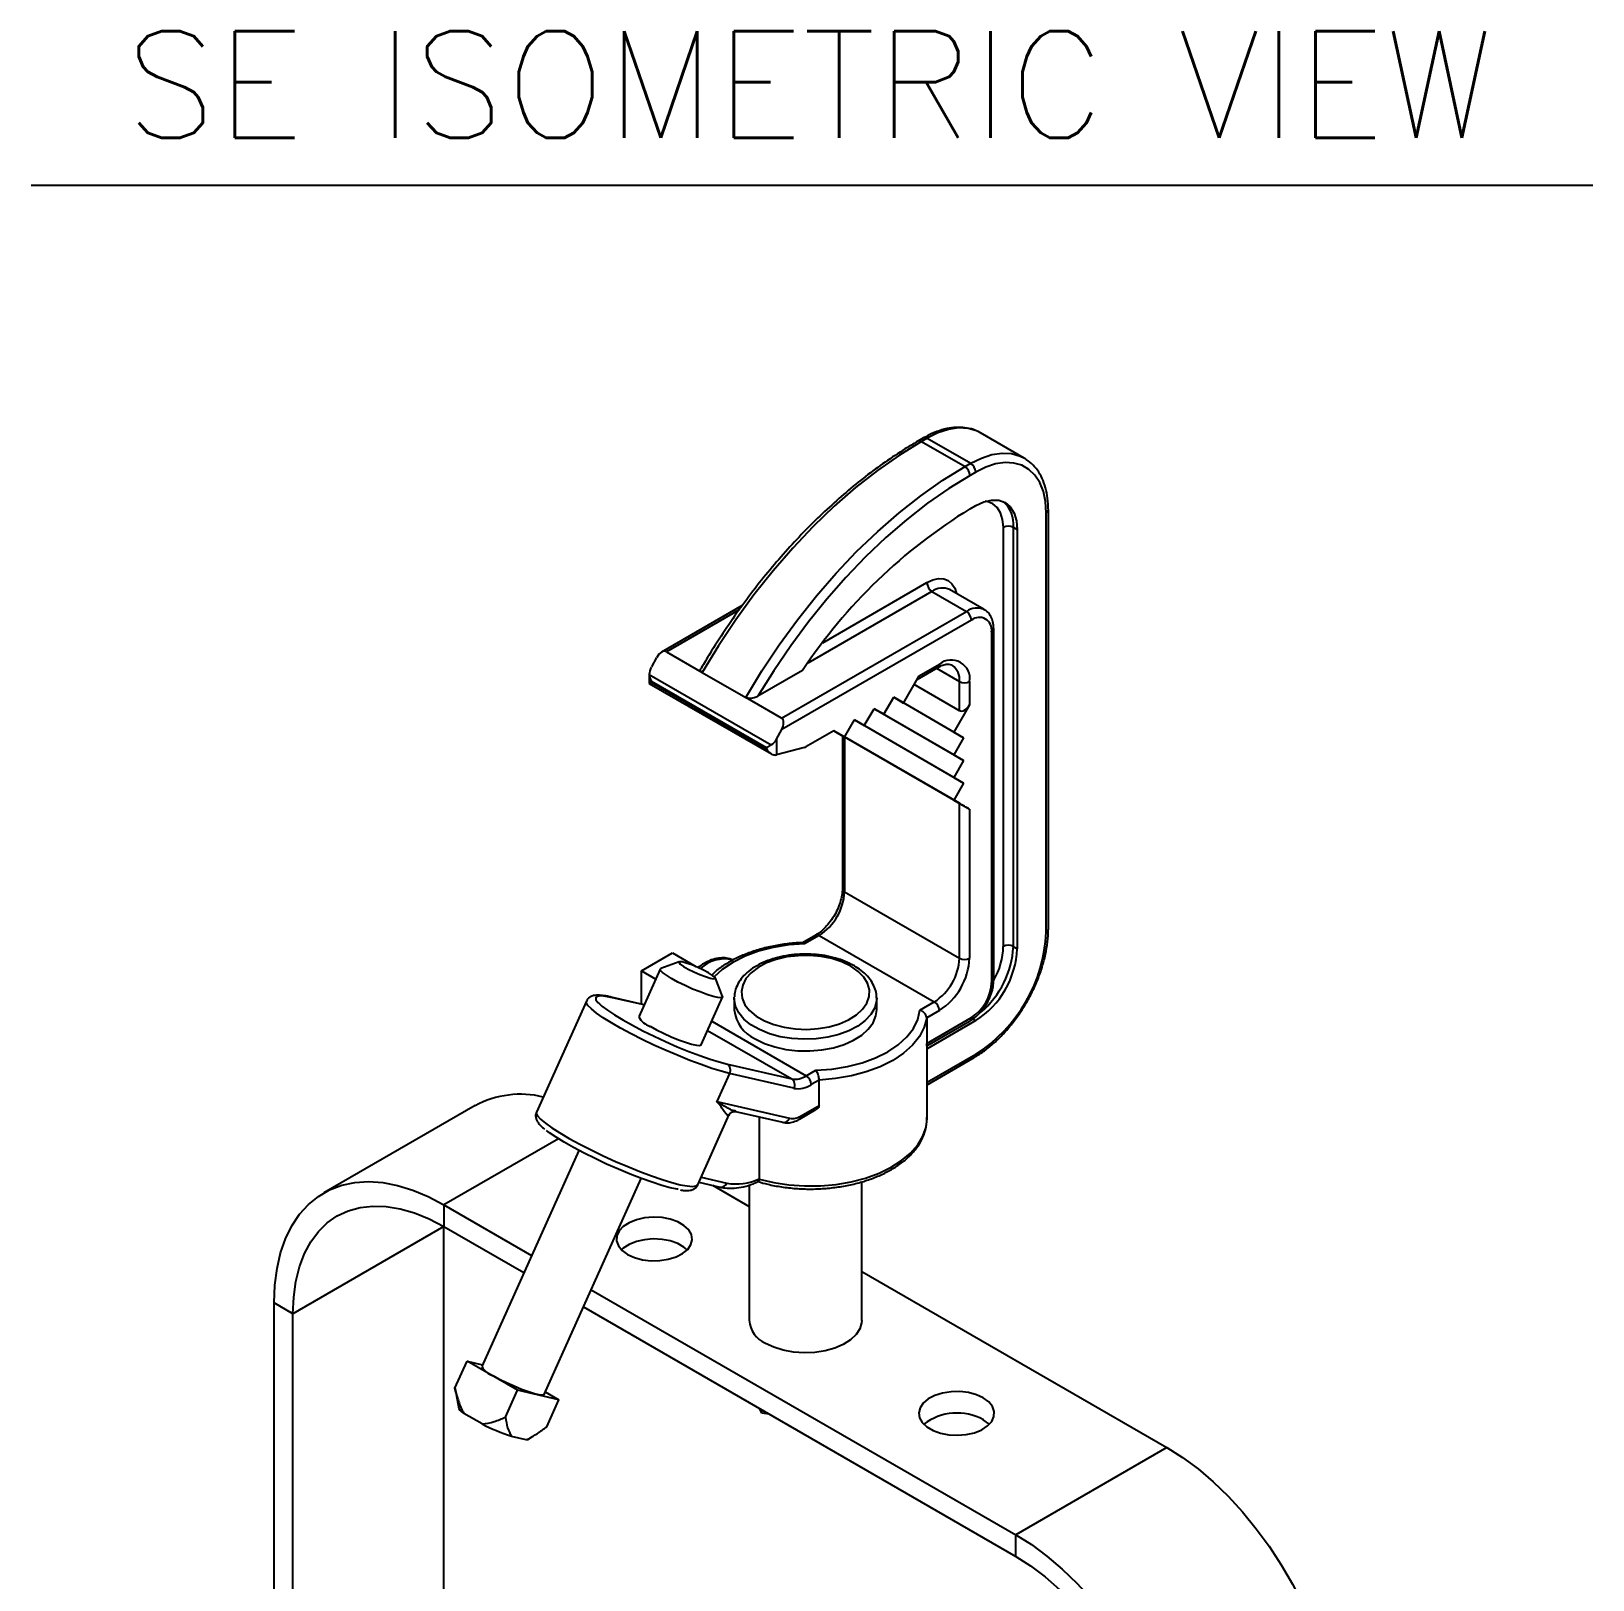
# Model space of a CAD drawing. Extents: x 9.3 to 87.2, y 1.1 to 68.8.
# Drawn here: x 55.63 to 66.59, y 57.94 to 68.82 of the extents above; entities that cross this region are included whole.
import ezdxf
from ezdxf.enums import TextEntityAlignment as Align

# ---------------------------------------------------------------- set-up
doc = ezdxf.new("R2010")
doc.units = 0
doc.header["$MEASUREMENT"] = 0
doc.layers.add('OBJECT', color=7, linetype='CONTINUOUS')
doc.styles.get("Standard").update_dxf_attribs({"font": 'SIMPLEX'})

msp = doc.modelspace()

# ---------------------------------------------------------------- linework, layer by layer
at = {"layer": 'OBJECT', "color": 1}
msp.add_line((55.627, 67.734), (66.59, 67.734), dxfattribs=at)
at = {"layer": 'OBJECT'}
for p, q in [((62.598, 65.819), (62.292, 65.995)), ((61.892, 65.96), (61.852, 65.937)), ((61.917, 65.958), (61.877, 65.935)), ((61.877, 65.935), (62.183, 65.759)), ((61.917, 65.958), (62.223, 65.782)), ((62.183, 65.759), (62.223, 65.782)), ((62.258, 65.72), (62.218, 65.697)), ((62.218, 65.462), (62.258, 65.485)), ((62.768, 62.511), (62.768, 65.455)), ((62.753, 62.491), (62.753, 65.435)), ((62.452, 62.389), (62.452, 65.333)), ((62.522, 65.333), (62.549, 65.317)), ((62.522, 65.333), (62.522, 62.389)), ((62.549, 65.317), (62.549, 62.373)), ((61.184, 64.521), (61.915, 64.944)), ((61.95, 64.882), (61.079, 64.379)), ((61.95, 64.882), (62.193, 64.742)), ((62.318, 64.755), (62.075, 64.895)), ((60.619, 64.783), (60.052, 64.456)), ((60.598, 64.754), (60.087, 64.459)), ((60.894, 63.993), (62.193, 64.742)), ((62.228, 64.681), (60.897, 63.912)), ((62.37, 62.136), (62.37, 64.599)), ((62.384, 62.156), (62.384, 64.62)), ((60.018, 64.419), (59.981, 64.352)), ((60.087, 64.459), (60.338, 64.314)), ((61.861, 64.29), (62.003, 64.372)), ((59.966, 64.301), (59.966, 64.236)), ((59.966, 64.299), (60.822, 63.805)), ((60.789, 63.785), (59.981, 64.251)), ((59.981, 64.251), (59.981, 64.244)), ((59.981, 64.244), (60.789, 63.778)), ((60.338, 64.314), (60.643, 64.138)), ((61.042, 64.327), (60.729, 64.146)), ((61.751, 64.099), (61.861, 64.29)), ((61.847, 64.265), (61.992, 64.349)), ((61.982, 64.343), (62.144, 64.249)), ((62.144, 64.045), (62.144, 64.249)), ((62.215, 64.249), (62.215, 64.086)), ((59.966, 64.236), (60.824, 63.741)), ((60.894, 63.993), (60.643, 64.138)), ((61.613, 64.02), (61.682, 64.139)), ((61.682, 64.139), (61.751, 64.099)), ((61.751, 64.099), (61.682, 64.139)), ((62.105, 63.895), (61.682, 64.139)), ((62.173, 63.855), (61.682, 64.139)), ((62.144, 64.045), (61.826, 64.229)), ((61.475, 63.94), (61.544, 64.059)), ((61.544, 64.059), (61.613, 64.02)), ((61.613, 64.02), (61.544, 64.059)), ((62.105, 63.736), (61.544, 64.059)), ((62.173, 63.696), (61.544, 64.059)), ((62.215, 64.086), (62.105, 63.895)), ((60.859, 63.845), (60.897, 63.912)), ((61.337, 63.86), (61.406, 63.98)), ((61.406, 63.98), (61.475, 63.94)), ((61.475, 63.94), (61.406, 63.98)), ((62.105, 63.577), (61.406, 63.98)), ((62.173, 63.537), (61.406, 63.98)), ((60.859, 63.845), (60.859, 63.736)), ((61.262, 63.904), (61.066, 63.791)), ((61.262, 63.904), (61.337, 63.86)), ((61.337, 63.86), (61.262, 63.904)), ((62.105, 63.417), (61.262, 63.904)), ((61.322, 63.869), (61.262, 63.904)), ((61.322, 63.869), (61.322, 62.794)), ((62.144, 63.395), (61.337, 63.861)), ((61.337, 63.861), (61.337, 62.773)), ((62.105, 63.895), (62.173, 63.855)), ((62.173, 63.855), (62.105, 63.736)), ((60.789, 63.778), (60.789, 63.785)), ((61.057, 63.787), (60.859, 63.736)), ((62.105, 63.736), (62.173, 63.696)), ((62.173, 63.696), (62.105, 63.577)), ((62.105, 63.577), (62.173, 63.537)), ((62.173, 63.537), (62.105, 63.417)), ((62.105, 63.417), (62.215, 63.354)), ((62.144, 62.307), (62.144, 63.395)), ((62.215, 63.354), (62.215, 62.307)), ((61.337, 62.773), (62.144, 62.307)), ((61.135, 62.469), (61.042, 62.416)), ((61.16, 62.467), (61.057, 62.408)), ((61.16, 62.467), (61.967, 62.001)), ((62.522, 62.389), (62.549, 62.373)), ((59.912, 62.218), (60.129, 62.344)), ((60.177, 62.282), (60.047, 62.234)), ((60.129, 62.344), (60.292, 62.25)), ((60.043, 62.23), (59.892, 61.895)), ((59.912, 62.218), (60.012, 62.161)), ((59.912, 61.984), (59.912, 62.218)), ((60.291, 62.249), (60.292, 62.25)), ((60.292, 62.25), (60.292, 62.249)), ((60.48, 62.039), (60.43, 62.168)), ((59.525, 62.006), (59.174, 61.226)), ((59.93, 61.98), (59.699, 62.034)), ((59.93, 61.979), (59.708, 62.03)), ((60.33, 61.699), (60.481, 62.034)), ((60.563, 62.026), (60.563, 62.034)), ((60.563, 62.026), (60.563, 61.945)), ((61.563, 61.945), (61.563, 62.026)), ((61.865, 61.942), (61.967, 62.001)), ((62.003, 61.94), (61.914, 61.888)), ((60.405, 61.864), (61.067, 61.481)), ((61.914, 61.709), (62.228, 61.891)), ((61.914, 61.888), (61.914, 61.709)), ((61.915, 61.693), (62.218, 61.868)), ((62.258, 61.869), (61.916, 61.671)), ((62.237, 61.881), (62.258, 61.869)), ((60.376, 61.8), (60.966, 61.46)), ((61.916, 61.181), (61.916, 61.694)), ((61.916, 61.436), (62.258, 61.634)), ((61.916, 61.419), (62.248, 61.611)), ((60.515, 61.564), (60.966, 61.46)), ((61.067, 61.481), (61.136, 61.521)), ((60.53, 61.498), (60.441, 61.301)), ((60.981, 61.394), (60.53, 61.498)), ((61.158, 61.452), (61.103, 61.42)), ((61.158, 61.273), (61.158, 61.452)), ((60.441, 61.301), (60.951, 61.183)), ((58.743, 61.272), (57.682, 60.659)), ((60.307, 60.717), (60.528, 61.209)), ((60.538, 61.222), (60.539, 61.223)), ((60.572, 61.231), (60.904, 61.155)), ((60.737, 61.193), (60.737, 60.76)), ((61.021, 61.177), (61.136, 61.244)), ((61.032, 61.2), (61.158, 61.273)), ((59.329, 61.04), (58.525, 60.576)), ((59.471, 60.958), (58.79, 59.441)), ((59.228, 59.244), (59.909, 60.761)), ((60.315, 60.735), (60.464, 60.7)), ((60.331, 60.77), (60.511, 60.728)), ((60.737, 60.76), (60.737, 60.756)), ((61.458, 59.764), (61.458, 60.737)), ((60.41, 60.713), (60.668, 60.564)), ((60.668, 60.715), (60.668, 59.764)), ((58.525, 60.576), (59.14, 60.221)), ((58.525, 60.576), (58.525, 60.423)), ((58.525, 60.423), (57.465, 59.811)), ((58.525, 60.423), (59.086, 60.1)), ((58.525, 56.428), (58.525, 60.423)), ((61.458, 60.108), (63.6, 58.871)), ((59.558, 59.98), (62.539, 58.259)), ((57.465, 59.811), (57.333, 59.887)), ((57.333, 55.755), (57.333, 59.887)), ((59.504, 59.859), (62.539, 58.106)), ((57.465, 55.829), (57.465, 59.811)), ((58.602, 59.289), (58.687, 59.478)), ((59.041, 59.274), (58.687, 59.478)), ((58.687, 59.478), (58.796, 59.453)), ((58.609, 59.257), (58.602, 59.289)), ((58.608, 59.259), (58.63, 59.145)), ((58.956, 59.085), (59.041, 59.274)), ((59.331, 59.207), (59.041, 59.274)), ((59.236, 59.262), (59.331, 59.207)), ((59.246, 59.018), (59.331, 59.207)), ((58.792, 59.037), (58.665, 59.11)), ((60.756, 59.114), (60.743, 59.143)), ((60.756, 59.114), (60.756, 59.135)), ((60.807, 59.106), (60.756, 59.114)), ((59.102, 58.926), (58.998, 58.95)), ((59.113, 58.928), (59.146, 58.948)), ((63.6, 58.871), (62.539, 58.259)), ((62.539, 58.106), (62.539, 58.259))]:
    msp.add_line(p, q, dxfattribs=at)
at = {"layer": 'OBJECT', "flags": 128}
for points in [[(62.292, 65.995), (62.264, 66.009), (62.204, 66.026), (62.137, 66.03), (62.067, 66.019), (61.993, 65.995), (61.917, 65.958)], [(61.877, 65.935), (61.722, 65.839), (61.568, 65.731), (61.415, 65.611), (61.264, 65.48), (61.117, 65.339), (60.973, 65.187), (60.835, 65.027), (60.701, 64.859), (60.573, 64.683), (60.452, 64.501), (60.338, 64.314)], [(62.223, 65.782), (62.298, 65.819), (62.372, 65.843), (62.443, 65.854), (62.509, 65.85), (62.57, 65.833), (62.6, 65.817)], [(62.753, 65.435), (62.748, 65.513), (62.733, 65.584), (62.708, 65.646), (62.674, 65.698), (62.632, 65.739), (62.582, 65.768), (62.526, 65.784), (62.464, 65.787), (62.397, 65.778), (62.328, 65.755), (62.258, 65.72)], [(60.643, 64.138), (60.757, 64.325), (60.879, 64.507), (61.006, 64.683), (61.14, 64.851), (61.279, 65.011), (61.422, 65.162), (61.57, 65.304), (61.72, 65.435), (61.873, 65.554), (62.027, 65.663), (62.183, 65.759)], [(62.218, 65.697), (62.069, 65.605), (61.92, 65.501), (61.773, 65.386), (61.628, 65.261), (61.485, 65.126), (61.347, 64.981), (61.212, 64.828), (61.083, 64.668), (60.959, 64.5), (60.841, 64.326), (60.729, 64.146)], [(62.258, 65.485), (62.315, 65.512), (62.369, 65.524), (62.42, 65.522), (62.464, 65.506), (62.5, 65.476), (62.527, 65.433), (62.544, 65.379), (62.549, 65.317)], [(62.452, 65.333), (62.447, 65.387), (62.432, 65.434), (62.409, 65.472), (62.377, 65.498), (62.338, 65.513), (62.324, 65.515)], [(61.915, 64.944), (61.956, 64.963), (61.996, 64.972), (62.033, 64.97), (62.065, 64.958), (62.091, 64.936), (62.111, 64.905), (62.123, 64.867)], [(61.057, 62.408), (60.945, 62.4), (60.837, 62.382), (60.734, 62.356), (60.639, 62.321), (60.553, 62.278), (60.479, 62.229), (60.422, 62.177)], [(60.383, 62.204), (60.347, 62.223), (60.306, 62.243), (60.264, 62.26), (60.226, 62.273), (60.197, 62.281), (60.179, 62.282), (60.175, 62.277), (60.184, 62.266), (60.206, 62.25), (60.239, 62.231), (60.278, 62.212), (60.32, 62.193), (60.36, 62.178), (60.394, 62.167), (60.418, 62.162), (60.43, 62.164), (60.427, 62.172), (60.411, 62.186), (60.383, 62.204)], [(61.381, 62.251), (61.319, 62.281), (61.249, 62.304), (61.173, 62.319), (61.093, 62.326), (61.012, 62.325), (60.933, 62.316), (60.858, 62.299), (60.79, 62.274), (60.73, 62.242), (60.682, 62.205), (60.645, 62.164), (60.622, 62.119), (60.613, 62.073), (60.618, 62.026), (60.638, 61.981), (60.671, 61.939), (60.717, 61.901), (60.774, 61.868), (60.841, 61.841), (60.914, 61.822), (60.992, 61.811), (61.073, 61.807), (61.153, 61.813), (61.23, 61.826), (61.302, 61.847), (61.366, 61.875), (61.421, 61.91), (61.464, 61.949), (61.494, 61.992), (61.51, 62.038), (61.512, 62.085), (61.499, 62.131), (61.472, 62.175), (61.432, 62.215), (61.381, 62.251)], [(60.48, 62.039), (60.48, 62.033), (60.47, 62.029), (60.447, 62.031), (60.414, 62.039), (60.371, 62.052), (60.323, 62.07), (60.27, 62.091), (60.218, 62.115), (60.167, 62.14), (60.123, 62.164), (60.086, 62.187), (60.06, 62.206), (60.045, 62.221), (60.043, 62.231), (60.047, 62.234)], [(60.53, 61.498), (60.472, 61.514), (60.405, 61.534), (60.331, 61.56), (60.251, 61.589), (60.168, 61.623), (60.084, 61.659), (59.999, 61.697), (59.917, 61.737), (59.838, 61.777), (59.765, 61.816), (59.7, 61.854), (59.643, 61.889), (59.596, 61.922), (59.56, 61.951), (59.536, 61.975), (59.525, 61.994), (59.525, 62.006)], [(59.708, 62.03), (59.661, 62.039), (59.625, 62.042), (59.601, 62.039), (59.59, 62.031), (59.592, 62.016), (59.606, 61.996), (59.616, 61.986)], [(59.616, 61.986), (59.633, 61.971), (59.672, 61.942), (59.722, 61.909), (59.781, 61.874), (59.848, 61.836), (59.922, 61.798), (60, 61.759), (60.081, 61.722), (60.163, 61.686), (60.244, 61.653), (60.321, 61.624), (60.393, 61.599), (60.458, 61.579), (60.515, 61.564)], [(59.699, 62.034), (59.7, 62.033), (59.708, 62.03)], [(61.563, 62.028), (61.562, 62.008), (61.549, 61.959), (61.522, 61.913), (61.483, 61.87), (61.431, 61.831), (61.368, 61.798), (61.297, 61.771), (61.219, 61.752), (61.137, 61.741), (61.052, 61.738), (60.968, 61.743), (60.886, 61.756), (60.81, 61.777), (60.74, 61.806), (60.68, 61.84), (60.631, 61.88), (60.595, 61.924), (60.572, 61.971), (60.563, 62.02), (60.563, 62.026)], [(60.709, 61.741), (60.774, 61.709), (60.847, 61.684), (60.926, 61.667), (61.01, 61.658), (61.094, 61.657), (61.178, 61.664), (61.259, 61.679), (61.334, 61.702), (61.401, 61.732), (61.458, 61.768), (61.504, 61.809), (61.537, 61.854), (61.557, 61.902), (61.563, 61.945)], [(61.136, 61.521), (61.248, 61.529), (61.357, 61.547), (61.46, 61.573), (61.555, 61.608), (61.641, 61.651), (61.714, 61.7), (61.775, 61.755), (61.821, 61.814), (61.851, 61.877), (61.865, 61.942)], [(59.972, 61.829), (60.017, 61.805), (60.067, 61.78), (60.12, 61.756), (60.172, 61.735), (60.221, 61.717), (60.263, 61.704), (60.297, 61.696), (60.319, 61.694), (60.33, 61.698), (60.33, 61.699)], [(61.914, 61.888), (61.897, 61.822), (61.864, 61.757), (61.815, 61.696), (61.752, 61.64), (61.676, 61.589), (61.588, 61.545), (61.49, 61.509), (61.385, 61.481), (61.273, 61.462), (61.158, 61.452)], [(62.228, 61.891), (62.228, 61.883), (62.226, 61.877), (62.222, 61.872), (62.218, 61.868), (62.218, 61.868)], [(59.174, 61.226), (59.173, 61.219), (59.181, 61.2), (59.203, 61.177), (59.237, 61.148), (59.282, 61.116), (59.339, 61.08), (59.405, 61.041), (59.478, 61.001), (59.558, 60.961), (59.642, 60.92), (59.728, 60.881), (59.815, 60.844), (59.899, 60.81), (59.981, 60.779), (60.056, 60.753), (60.124, 60.733), (60.183, 60.717), (60.232, 60.708), (60.27, 60.705), (60.295, 60.708), (60.307, 60.717), (60.307, 60.717)], [(60.528, 61.209), (60.528, 61.209), (60.524, 61.204)], [(60.737, 60.756), (60.84, 60.732), (60.947, 60.716), (61.057, 60.708), (61.168, 60.71), (61.278, 60.719), (61.384, 60.738), (61.485, 60.764), (61.579, 60.798), (61.664, 60.839), (61.738, 60.887), (61.801, 60.939), (61.851, 60.997), (61.887, 61.057), (61.909, 61.12), (61.916, 61.181)], [(60.168, 60.685), (60.163, 60.686), (60.113, 60.696), (60.054, 60.712), (59.986, 60.734), (59.912, 60.76), (59.832, 60.791), (59.75, 60.825), (59.667, 60.862), (59.586, 60.9), (59.508, 60.939), (59.435, 60.978), (59.369, 61.015), (59.313, 61.05), (59.266, 61.082), (59.245, 61.098)], [(57.333, 59.887), (57.338, 60.011), (57.353, 60.128), (57.378, 60.238), (57.413, 60.338), (57.458, 60.429), (57.511, 60.509), (57.574, 60.578), (57.644, 60.635), (57.722, 60.68), (57.807, 60.713), (57.898, 60.732), (57.994, 60.739), (58.095, 60.732), (58.199, 60.712), (58.306, 60.679), (58.415, 60.634), (58.525, 60.576)], [(57.465, 59.811), (57.47, 59.928), (57.485, 60.038), (57.511, 60.14), (57.546, 60.233), (57.59, 60.316), (57.644, 60.388), (57.706, 60.449), (57.775, 60.498), (57.853, 60.534), (57.936, 60.557), (58.026, 60.567), (58.12, 60.564), (58.218, 60.548), (58.319, 60.519), (58.422, 60.477), (58.525, 60.423)], [(59.814, 60.228), (59.863, 60.205), (59.918, 60.19), (59.979, 60.183), (60.04, 60.184), (60.1, 60.194), (60.154, 60.21), (60.2, 60.234), (60.236, 60.263), (60.258, 60.296), (60.267, 60.331), (60.262, 60.367), (60.243, 60.401), (60.21, 60.431), (60.167, 60.456), (60.114, 60.475), (60.056, 60.486), (59.994, 60.489), (59.933, 60.484), (59.876, 60.471), (59.825, 60.45), (59.784, 60.424), (59.755, 60.393), (59.739, 60.358), (59.737, 60.323), (59.75, 60.288), (59.776, 60.255), (59.814, 60.228)], [(60.232, 60.26), (60.21, 60.278), (60.167, 60.303), (60.114, 60.322), (60.056, 60.333), (59.994, 60.336), (59.933, 60.331), (59.876, 60.318), (59.825, 60.298), (59.784, 60.271), (59.772, 60.26)], [(61.458, 59.764), (61.457, 59.748), (61.444, 59.705), (61.418, 59.665), (61.379, 59.628), (61.328, 59.596), (61.268, 59.57), (61.201, 59.551), (61.128, 59.54), (61.053, 59.537), (60.979, 59.542), (60.907, 59.555), (60.841, 59.576), (60.783, 59.603)], [(59.228, 59.244), (59.228, 59.244), (59.217, 59.24), (59.194, 59.242), (59.161, 59.249), (59.118, 59.262), (59.07, 59.28), (59.017, 59.302), (58.965, 59.326), (58.915, 59.35), (58.87, 59.375)], [(62.311, 59.22), (62.263, 59.242), (62.207, 59.257), (62.146, 59.264), (62.085, 59.263), (62.025, 59.254), (61.971, 59.237), (61.925, 59.213), (61.89, 59.184), (61.867, 59.151), (61.858, 59.116), (61.863, 59.08), (61.883, 59.047), (61.915, 59.016), (61.959, 58.991), (62.011, 58.972), (62.07, 58.961), (62.131, 58.958), (62.192, 58.963), (62.249, 58.976), (62.3, 58.997), (62.341, 59.023), (62.37, 59.055), (62.386, 59.089), (62.388, 59.125), (62.375, 59.16), (62.349, 59.192), (62.311, 59.22)], [(62.353, 59.035), (62.349, 59.039), (62.311, 59.067)], [(59.102, 58.926), (59.11, 58.927), (59.113, 58.928)], [(63.6, 58.871), (63.71, 58.802), (63.819, 58.721), (63.926, 58.63), (64.031, 58.53), (64.131, 58.42), (64.228, 58.302), (64.319, 58.178), (64.403, 58.048), (64.481, 57.913), (64.552, 57.774), (64.614, 57.633), (64.668, 57.491), (64.706, 57.369)], [(62.539, 58.259), (62.649, 58.19), (62.758, 58.109), (62.865, 58.018), (62.97, 57.917), (63.071, 57.808), (63.167, 57.69), (63.258, 57.566), (63.343, 57.436), (63.421, 57.301), (63.491, 57.162), (63.553, 57.021), (63.607, 56.879), (63.646, 56.757)], [(62.539, 58.106), (62.643, 58.04), (62.746, 57.963), (62.847, 57.876), (62.945, 57.779), (63.039, 57.673), (63.128, 57.56), (63.212, 57.44), (63.289, 57.315), (63.359, 57.185), (63.421, 57.053), (63.474, 56.919), (63.519, 56.785), (63.543, 56.697)]]:
    msp.add_lwpolyline(points, dxfattribs=at)
at = {"layer": 'OBJECT'}
for centre, radius, start, end in [((61.862, 65.914), 0.0252, 54.3833, 114.2904), ((61.902, 65.938), 0.0251, 54.3804, 114.3095), ((62.181, 65.717), 0.0768, 2.6052, 57.3948), ((62.141, 65.694), 0.0768, 2.6052, 57.3948), ((64.183, 62.251), 3.765, 121.4644, 146.5293), ((62.31, 65.352), 0.214, 354.8659, 48.9021), ((62.743, 65.458), 0.0251, 294.3763, 354.2883), ((62.487, 65.264), 0.0769, 62.6098, 117.3901), ((61.992, 64.947), 0.0768, 182.6055, 237.3947), ((62.024, 64.78), 0.126, 65.6924, 125.6178), ((62.266, 64.64), 0.126, 66.0985, 125.5824), ((62.151, 64.678), 0.0768, 2.6065, 57.3936), ((62.283, 64.613), 0.0873, 350.7862, 129.2028), ((62.36, 64.621), 0.024, 292.7418, 355.9538), ((61.98, 64.369), 0.0231, 302.6445, 8.6666), ((62.086, 64.27), 0.131, 350.7861, 129.203), ((62.019, 64.262), 0.126, 354.3919, 54.1623), ((62.179, 64.318), 0.0769, 242.6098, 297.3901), ((61.047, 63.823), 0.038, 285.0681, 300.5404), ((60.953, 62.791), 0.384, 302.6055, 357.3946), ((61.347, 62.796), 0.0251, 185.6954, 245.6248), ((61.682, 62.537), 1.072, 302.4873, 357.5127), ((62.743, 62.514), 0.0251, 294.3749, 354.3044), ((61.145, 62.45), 0.0225, 50.3896, 118.316), ((61.877, 62.422), 0.646, 310.1677, 357.0363), ((61.935, 62.406), 0.517, 330.7363, 358.1148), ((62.487, 62.321), 0.0769, 62.6098, 117.3901), ((60.495, 62.054), 0.248, 77.4942, 133.3684), ((61.76, 62.324), 0.384, 302.6055, 357.3946), ((61.754, 62.328), 0.461, 302.6055, 357.3946), ((62.179, 62.375), 0.0769, 242.6098, 297.3901), ((61.917, 62.402), 0.633, 302.6055, 357.3945), ((62.063, 62.15), 0.307, 302.6055, 357.3946), ((62.359, 62.159), 0.0251, 294.3763, 354.304), ((60.814, 61.97), 0.252, 185.7958, 245.5243), ((61.926, 61.936), 0.0768, 2.6057, 57.3945), ((60.019, 61.967), 0.146, 209.5333, 251.2103), ((62.233, 61.631), 0.0252, 305.7096, 5.6188), ((60.485, 61.522), 0.0515, 332.1987, 53.703), ((60.989, 61.601), 0.143, 260.7681, 303.3009), ((60.936, 61.418), 0.0515, 332.1999, 53.7013), ((61.009, 61.563), 0.172, 260.7685, 303.3012), ((61.026, 61.417), 0.0768, 2.6057, 57.3945), ((59.062, 60.678), 0.674, 76.2439, 118.2479), ((60.569, 61.184), 0.0488, 129.618, 155.8394), ((60.91, 61.198), 0.0437, 262.6037, 339.9189), ((60.969, 61.296), 0.114, 260.7678, 303.3015), ((61.007, 61.198), 0.0252, 305.7065, 5.6188), ((60.577, 61.085), 0.363, 259.4926, 296.1921), ((60.47, 60.743), 0.0437, 262.6053, 339.9181), ((60.857, 59.779), 0.19, 184.2515, 247.0687), ((58.917, 59.513), 0.146, 209.5321, 251.2112), ((58.702, 59.182), 0.0804, 207.0487, 242.3058), ((62.127, 58.73), 0.384, 61.2819, 127.4831), ((59.555, 60.56), 1.703, 243.3874, 250.903)]:
    msp.add_arc(centre, radius, start, end, dxfattribs=at)
for centre, major_axis, ratio, start_param, end_param in [((60.054, 64.399), (0.0326, 0.0603), 0.595383, 6.266291, 7.837087), ((60.016, 64.331), (0.0348, 0.0642), 0.558702, 1.555919, 2.373106), ((60.016, 64.272), (-0.0354, 0.0612), 0.577335, 0.817147, 1.570756), ((60.016, 64.265), (0.05, 0.0289), 0.00007, 2.356154, 3.141633), ((62.179, 64.107), (0.0354, 0.0612), 0.577335, 3.141633, 4.71243), ((60.861, 63.933), (0.0326, 0.0603), 0.595383, 4.695495, 6.266291), ((60.824, 63.806), (0.05, 0.0289), 0.00007, 1.602545, 2.356154), ((60.824, 63.865), (0.0348, 0.0642), 0.558702, 3.880325, 4.697512), ((61.372, 63.84), (0.05, -0.0289), 0.00007, 2.356235, 3.141633), ((60.824, 63.799), (-0.0354, 0.0612), 0.577335, 1.570756, 2.871515), ((60.824, 63.756), (0.0498, -0.0096), 0.40502, 5.305495, 5.575531), ((62.179, 63.374), (0.05, -0.0289), 0.00007, 0.785439, 2.356235)]:
    msp.add_ellipse(centre, major_axis=major_axis, ratio=ratio, start_param=start_param, end_param=end_param, dxfattribs=at)
for points, knots in [([(62.288, 65.996), (62.282, 66), (62.259, 66.014), (62.213, 66.028), (62.152, 66.036), (62.088, 66.033), (62.02, 66.018), (61.954, 65.994), (61.912, 65.971), (61.892, 65.96)], [0, 0, 0, 0, 0.058518, 0.215686, 0.373147, 0.532784, 0.695403, 0.860601, 1, 1, 1, 1]), ([(61.852, 65.937), (61.828, 65.923), (61.757, 65.881), (61.639, 65.804), (61.501, 65.704), (61.364, 65.594), (61.23, 65.475), (61.098, 65.349), (60.969, 65.214), (60.844, 65.072), (60.723, 64.924), (60.607, 64.769), (60.496, 64.609), (60.404, 64.467), (60.351, 64.377), (60.331, 64.344)], [0, 0, 0, 0, 0.043506, 0.126065, 0.208615, 0.291148, 0.373662, 0.456156, 0.53863, 0.621088, 0.703532, 0.785963, 0.868385, 0.950802, 1, 1, 1, 1]), ([(62.768, 65.455), (62.767, 65.469), (62.767, 65.51), (62.758, 65.575), (62.739, 65.645), (62.71, 65.707), (62.673, 65.759), (62.635, 65.796), (62.609, 65.811), (62.6, 65.816)], [0, 0, 0, 0, 0.088908, 0.257266, 0.425673, 0.592942, 0.757764, 0.919208, 1, 1, 1, 1]), ([(62.384, 64.62), (62.384, 64.629), (62.383, 64.653), (62.375, 64.688), (62.356, 64.722), (62.336, 64.745), (62.321, 64.752), (62.316, 64.754)], [0, 0, 0, 0, 0.157817, 0.42263, 0.671879, 0.910616, 1, 1, 1, 1]), ([(61.992, 64.349), (61.998, 64.352), (62.016, 64.362), (62.044, 64.371), (62.07, 64.372), (62.085, 64.369), (62.091, 64.364), (62.092, 64.363)], [0, 0, 0, 0, 0.137344, 0.399134, 0.661422, 0.933845, 1, 1, 1, 1]), ([(60.338, 64.314), (60.335, 64.316), (60.33, 64.32), (60.326, 64.329), (60.326, 64.337), (60.33, 64.342), (60.332, 64.343)], [0, 0, 0, 0, 0.244481, 0.487821, 0.830942, 1, 1, 1, 1]), ([(60.729, 64.146), (60.721, 64.142), (60.706, 64.135), (60.682, 64.131), (60.665, 64.131), (60.652, 64.134), (60.646, 64.136), (60.643, 64.138)], [0, 0, 0, 0, 0.350281, 0.585229, 0.7605, 0.899708, 1, 1, 1, 1]), ([(61.322, 62.794), (61.322, 62.786), (61.321, 62.765), (61.314, 62.724), (61.299, 62.674), (61.276, 62.624), (61.246, 62.576), (61.212, 62.533), (61.176, 62.497), (61.15, 62.478), (61.137, 62.471), (61.135, 62.469)], [0, 0, 0, 0, 0.067195, 0.19703, 0.328082, 0.46016, 0.592762, 0.725246, 0.856829, 0.979682, 1, 1, 1, 1]), ([(62.248, 61.611), (62.26, 61.618), (62.296, 61.64), (62.354, 61.683), (62.421, 61.743), (62.484, 61.81), (62.543, 61.885), (62.597, 61.965), (62.645, 62.049), (62.686, 62.136), (62.719, 62.224), (62.744, 62.313), (62.761, 62.4), (62.767, 62.466), (62.767, 62.502), (62.768, 62.511)], [0, 0, 0, 0, 0.044818, 0.129353, 0.213789, 0.29809, 0.382269, 0.466368, 0.550437, 0.634533, 0.718694, 0.802982, 0.887454, 0.972156, 1, 1, 1, 1]), ([(61.045, 62.416), (61.033, 62.416), (60.988, 62.414), (60.91, 62.406), (60.813, 62.389), (60.72, 62.364), (60.633, 62.333), (60.552, 62.296), (60.481, 62.252), (60.432, 62.217), (60.41, 62.194), (60.406, 62.19)], [0, 0, 0, 0, 0.045696, 0.176697, 0.307863, 0.439212, 0.570818, 0.702739, 0.834993, 0.9675, 1, 1, 1, 1]), ([(61.045, 62.417), (61.047, 62.416), (61.051, 62.415), (61.055, 62.41), (61.057, 62.408), (61.057, 62.408)], [0, 0, 0, 0, 0.5302642, 0.989368, 1, 1, 1, 1]), ([(60.552, 62.294), (60.549, 62.295), (60.532, 62.305), (60.498, 62.31), (60.451, 62.309), (60.401, 62.296), (60.353, 62.274), (60.322, 62.252), (60.307, 62.242)], [0, 0, 0, 0, 0.045001, 0.232065, 0.420731, 0.616209, 0.819186, 1, 1, 1, 1]), ([(61.406, 62.253), (61.395, 62.259), (61.365, 62.276), (61.309, 62.298), (61.237, 62.319), (61.16, 62.332), (61.082, 62.337), (61.003, 62.335), (60.925, 62.326), (60.851, 62.309), (60.781, 62.285), (60.719, 62.255), (60.664, 62.218), (60.619, 62.175), (60.587, 62.128), (60.567, 62.08), (60.565, 62.049), (60.564, 62.036)], [0, 0, 0, 0, 0.037397, 0.107551, 0.177558, 0.24739, 0.317094, 0.386762, 0.456495, 0.526378, 0.59653, 0.66705, 0.737969, 0.809039, 0.87941, 0.947936, 1, 1, 1, 1]), ([(61.561, 62.028), (61.562, 62.033), (61.563, 62.054), (61.553, 62.091), (61.532, 62.138), (61.499, 62.182), (61.457, 62.221), (61.423, 62.243), (61.406, 62.253)], [0, 0, 0, 0, 0.050862, 0.238604, 0.426375, 0.618251, 0.81598, 1, 1, 1, 1]), ([(62.218, 61.868), (62.226, 61.873), (62.247, 61.886), (62.281, 61.916), (62.316, 61.958), (62.346, 62.006), (62.368, 62.057), (62.382, 62.108), (62.383, 62.141), (62.384, 62.156)], [0, 0, 0, 0, 0.084369, 0.238909, 0.392869, 0.546381, 0.700223, 0.855221, 1, 1, 1, 1]), ([(59.699, 62.034), (59.69, 62.036), (59.663, 62.042), (59.625, 62.047), (59.592, 62.048), (59.565, 62.043), (59.544, 62.032), (59.528, 62.017), (59.526, 62.007), (59.525, 62.004)], [0, 0, 0, 0, 0.117538, 0.351744, 0.597238, 0.736943, 0.856577, 0.970837, 1, 1, 1, 1]), ([(61.914, 61.888), (61.913, 61.893), (61.912, 61.902), (61.905, 61.915), (61.893, 61.928), (61.88, 61.937), (61.87, 61.94), (61.865, 61.942), (61.865, 61.942)], [0, 0, 0, 0, 0.197771, 0.395373, 0.598084, 0.812873, 0.995765, 1, 1, 1, 1]), ([(61.915, 61.694), (61.915, 61.693), (61.915, 61.692), (61.914, 61.695), (61.914, 61.701), (61.914, 61.707), (61.914, 61.709)], [0, 0, 0, 0, 0.09744, 0.481141, 0.777154, 1, 1, 1, 1]), ([(61.158, 61.452), (61.158, 61.457), (61.158, 61.466), (61.154, 61.482), (61.149, 61.498), (61.143, 61.511), (61.139, 61.518), (61.136, 61.521), (61.136, 61.521)], [0, 0, 0, 0, 0.197771, 0.395373, 0.598083, 0.812873, 0.995764, 1, 1, 1, 1]), ([(60.524, 61.204), (60.522, 61.204), (60.516, 61.202), (60.505, 61.215), (60.489, 61.237), (60.467, 61.268), (60.449, 61.291), (60.441, 61.3), (60.441, 61.301)], [0, 0, 0, 0, 0.172667, 0.350564, 0.584726, 0.823543, 0.997249, 1, 1, 1, 1]), ([(60.574, 61.233), (60.564, 61.235), (60.534, 61.242), (60.489, 61.271), (60.452, 61.294), (60.442, 61.301), (60.441, 61.301)], [0, 0, 0, 0, 0.25389, 0.796598, 0.996747, 1, 1, 1, 1]), ([(59.175, 61.225), (59.173, 61.221), (59.167, 61.209), (59.169, 61.187), (59.177, 61.166), (59.19, 61.146), (59.207, 61.127), (59.224, 61.113), (59.23, 61.108)], [0, 0, 0, 0, 0.075445, 0.227275, 0.380986, 0.569023, 0.840347, 1, 1, 1, 1]), ([(60.529, 61.209), (60.531, 61.213), (60.533, 61.218), (60.537, 61.221), (60.538, 61.222)], [0, 0, 0, 0, 0.687721, 1, 1, 1, 1]), ([(60.54, 61.222), (60.542, 61.224), (60.548, 61.23), (60.565, 61.233), (60.572, 61.231), (60.573, 61.23)], [0, 0, 0, 0, 0.266443, 0.847047, 1, 1, 1, 1]), ([(60.729, 60.739), (60.752, 60.732), (60.805, 60.717), (60.894, 60.701), (60.994, 60.689), (61.095, 60.685), (61.196, 60.689), (61.295, 60.7), (61.392, 60.718), (61.484, 60.743), (61.57, 60.775), (61.65, 60.813), (61.721, 60.857), (61.783, 60.906), (61.834, 60.961), (61.874, 61.019), (61.901, 61.08), (61.915, 61.138), (61.915, 61.175), (61.915, 61.191)], [0, 0, 0, 0, 0.046273, 0.10694, 0.16754, 0.228103, 0.288661, 0.349243, 0.409878, 0.470602, 0.531448, 0.592442, 0.653588, 0.714843, 0.776, 0.836737, 0.896647, 0.955457, 1, 1, 1, 1]), ([(60.904, 61.155), (60.913, 61.153), (60.934, 61.15), (60.97, 61.154), (61, 61.166), (61.017, 61.175), (61.021, 61.177)], [0, 0, 0, 0, 0.220583, 0.54925, 0.892257, 1, 1, 1, 1]), ([(61.158, 61.273), (61.158, 61.27), (61.157, 61.263), (61.149, 61.252), (61.141, 61.247), (61.136, 61.244)], [0, 0, 0, 0, 0.295943, 0.590034, 1, 1, 1, 1]), ([(60.464, 60.7), (60.476, 60.698), (60.507, 60.692), (60.562, 60.691), (60.629, 60.701), (60.685, 60.718), (60.72, 60.734), (60.731, 60.739)], [0, 0, 0, 0, 0.138001, 0.380616, 0.62633, 0.876419, 1, 1, 1, 1]), ([(60.737, 60.756), (60.736, 60.752), (60.735, 60.745), (60.733, 60.74), (60.732, 60.739), (60.731, 60.739)], [0, 0, 0, 0, 0.389877, 0.778218, 1, 1, 1, 1]), ([(60.186, 60.68), (60.196, 60.679), (60.221, 60.675), (60.248, 60.676), (60.276, 60.684), (60.296, 60.697), (60.303, 60.711), (60.306, 60.717)], [0, 0, 0, 0, 0.20657, 0.55018, 0.731766, 0.891119, 1, 1, 1, 1]), ([(58.602, 59.289), (58.608, 59.265), (58.621, 59.211), (58.642, 59.151), (58.661, 59.118), (58.665, 59.11)], [0, 0, 0, 0, 0.376951, 0.863752, 1, 1, 1, 1]), ([(58.792, 59.037), (58.821, 59.041), (58.876, 59.05), (58.93, 59.073), (58.956, 59.085)], [0, 0, 0, 0, 0.515407, 1, 1, 1, 1]), ([(58.956, 59.085), (58.96, 59.059), (58.969, 59.009), (58.988, 58.969), (58.998, 58.95)], [0, 0, 0, 0, 0.519493, 1, 1, 1, 1]), ([(59.102, 58.926), (59.108, 58.928), (59.134, 58.94), (59.182, 58.97), (59.224, 59.002), (59.246, 59.018)], [0, 0, 0, 0, 0.1168858, 0.5538854, 1, 1, 1, 1])]:
    msp.add_open_spline(points, degree=3, knots=knots, dxfattribs=at)

# ---------------------------------------------------------------- texts
at = {"layer": 'OBJECT', "color": 1}
msp.add_text('SE ISOMETRIC VIEW', height=0.75, dxfattribs=at).set_placement((61.091, 68.066), align=Align.CENTER)

doc.saveas('drawing.dxf')
